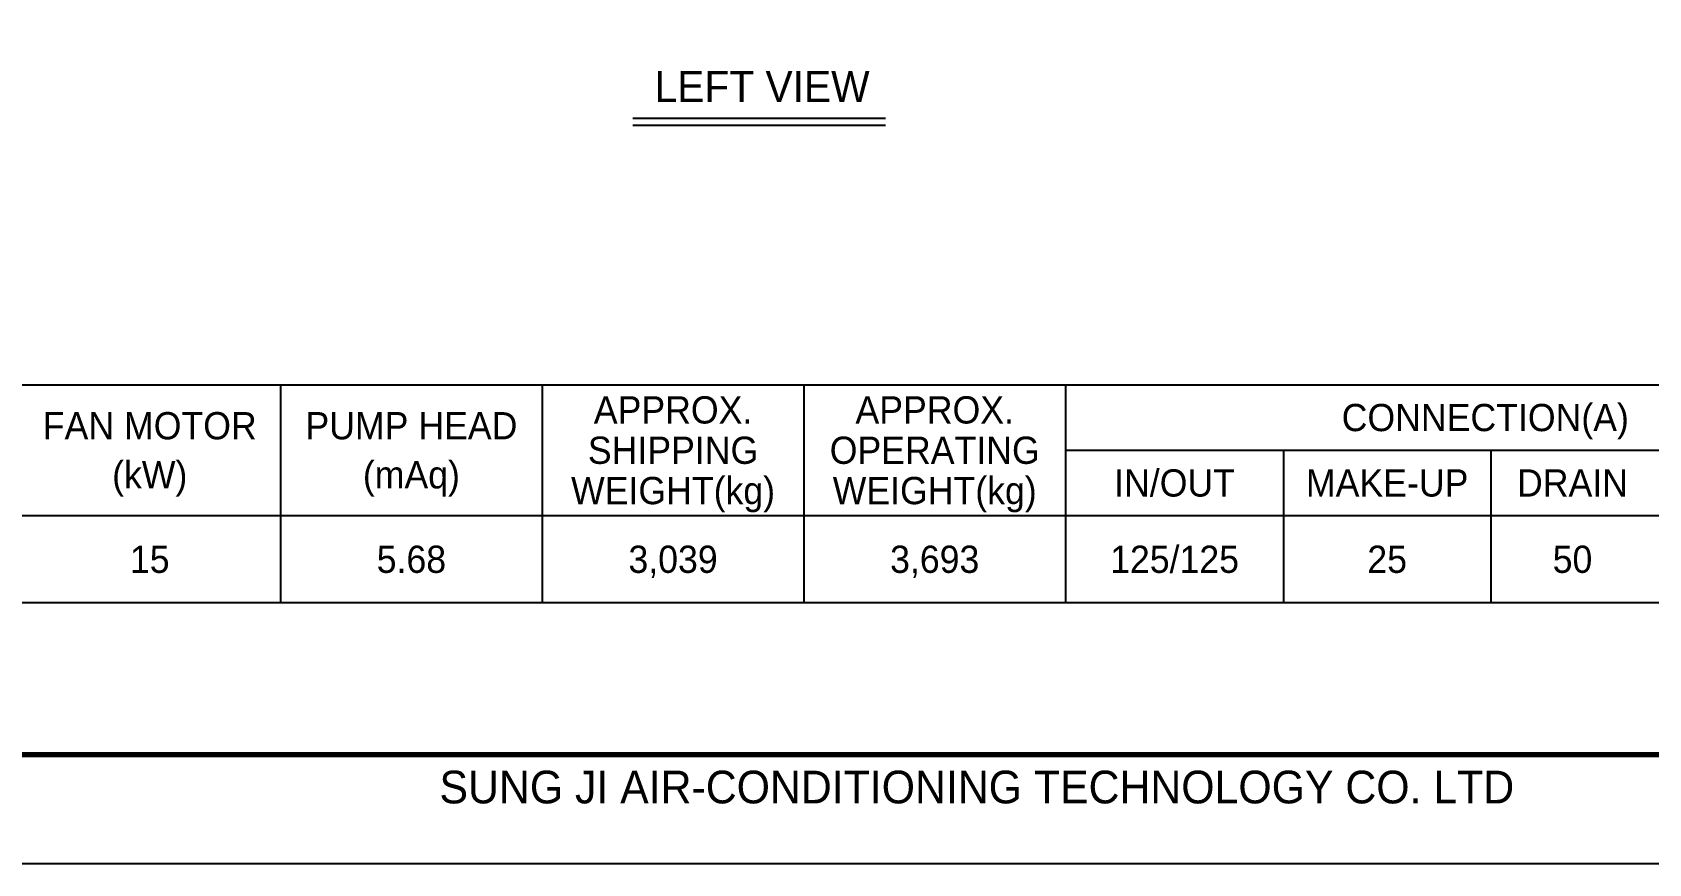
# Model space of a CAD drawing. Header units: millimetres. Extents: x -662756 to 31653, y -141394 to 22156.
# Drawn here: x 10096 to 20474, y 1361 to 6699 of the extents above; entities that cross this region are included whole.
import ezdxf
from ezdxf.enums import TextEntityAlignment as Align

# ---------------------------------------------------------------- set-up
doc = ezdxf.new("R2010")
doc.units = ezdxf.units.MM
for name, color, linetype in [('냉각탑_box', 1, 'Continuous'), ('냉각탑_form', 1, 'Continuous'), ('냉각탑_text', 3, 'Continuous')]:
    doc.layers.add(name, color=color, linetype=linetype)
doc.styles.add('돋움', font='Dotum.ttf')

msp = doc.modelspace()

# ---------------------------------------------------------------- linework, layer by layer
at = {"layer": 'Defpoints'}
msp.add_lwpolyline([(2245.7, 22156.3), (31652.9, 22156.3), (31652.9, 1361.2), (2245.7, 1361.2)], close=True, dxfattribs=at)
at = {"layer": '냉각탑_box'}
for p, q in [((13952, 6148.7), (15575.3, 6148.7)), ((13952, 6102), (15575.3, 6102)), ((11690.4, 4435.7), (11690.4, 3035.7)), ((13370.4, 4435.7), (13370.4, 3035.7)), ((15050.4, 4435.7), (15050.4, 3035.7)), ((16730.4, 4435.7), (16730.4, 3035.7)), ((16730.4, 4015.7), (22120.4, 4015.7)), ((18130.4, 4015.7), (18130.4, 3035.7)), ((19460.4, 4015.7), (19460.4, 3035.7)), ((7070.4, 3595.7), (22120.4, 3595.7))]:
    msp.add_line(p, q, dxfattribs=at)
msp.add_lwpolyline([(7070.4, 4435.7), (22120.4, 4435.7), (22120.4, 3035.7), (7070.4, 3035.7)], close=True, dxfattribs=at)
at = {"layer": '냉각탑_form', "const_width": 35}
msp.add_lwpolyline([(2945.9, 21456.1), (2945.9, 2061.3), (30952.7, 2061.3), (30952.7, 21456.1)], close=True, dxfattribs=at)

# ---------------------------------------------------------------- texts
at = {"layer": '냉각탑_form', "style": '돋움'}
msp.add_text('SUNG JI AIR-CONDITIONING TECHNOLOGY CO. LTD', height=210.051, dxfattribs=at).set_placement((12710.6, 1748.2))
at = {"layer": '냉각탑_text', "style": '돋움'}
for s, height, p in [('LEFT VIEW', 199.97, (14781.9, 6350.9)), ('APPROX.', 175, (14210.4, 4274.7)), ('APPROX.', 175, (15890.4, 4274.7)), ('FAN MOTOR', 175, (10850.4, 4173.2)), ('PUMP HEAD', 175, (12530.4, 4173.2)), ('CONNECTION(A)', 175, (19425.4, 4225.7)), ('SHIPPING', 175, (14210.4, 4015.7)), ('OPERATING', 175, (15890.4, 4015.7)), ('(kW)', 175, (10850.4, 3858.2)), ('(mAq)', 175, (12530.4, 3858.2)), ('WEIGHT(kg)', 175, (14210.4, 3756.7)), ('WEIGHT(kg)', 175, (15890.4, 3756.7)), ('IN/OUT', 175, (17430.4, 3805.7)), ('MAKE-UP', 175, (18795.4, 3805.7)), ('DRAIN', 175, (19985.4, 3805.7)), ('15', 175, (10850.4, 3315.7)), ('5.68', 175, (12530.4, 3315.7)), ('3,039', 175, (14210.4, 3315.7)), ('3,693', 175, (15890.4, 3315.7)), ('125/125', 175, (17430.4, 3315.7)), ('25', 175, (18795.4, 3315.7)), ('50', 175, (19985.4, 3315.7))]:
    msp.add_text(s, height=height, dxfattribs=at).set_placement(p, align=Align.MIDDLE_CENTER)

doc.saveas('drawing.dxf')
